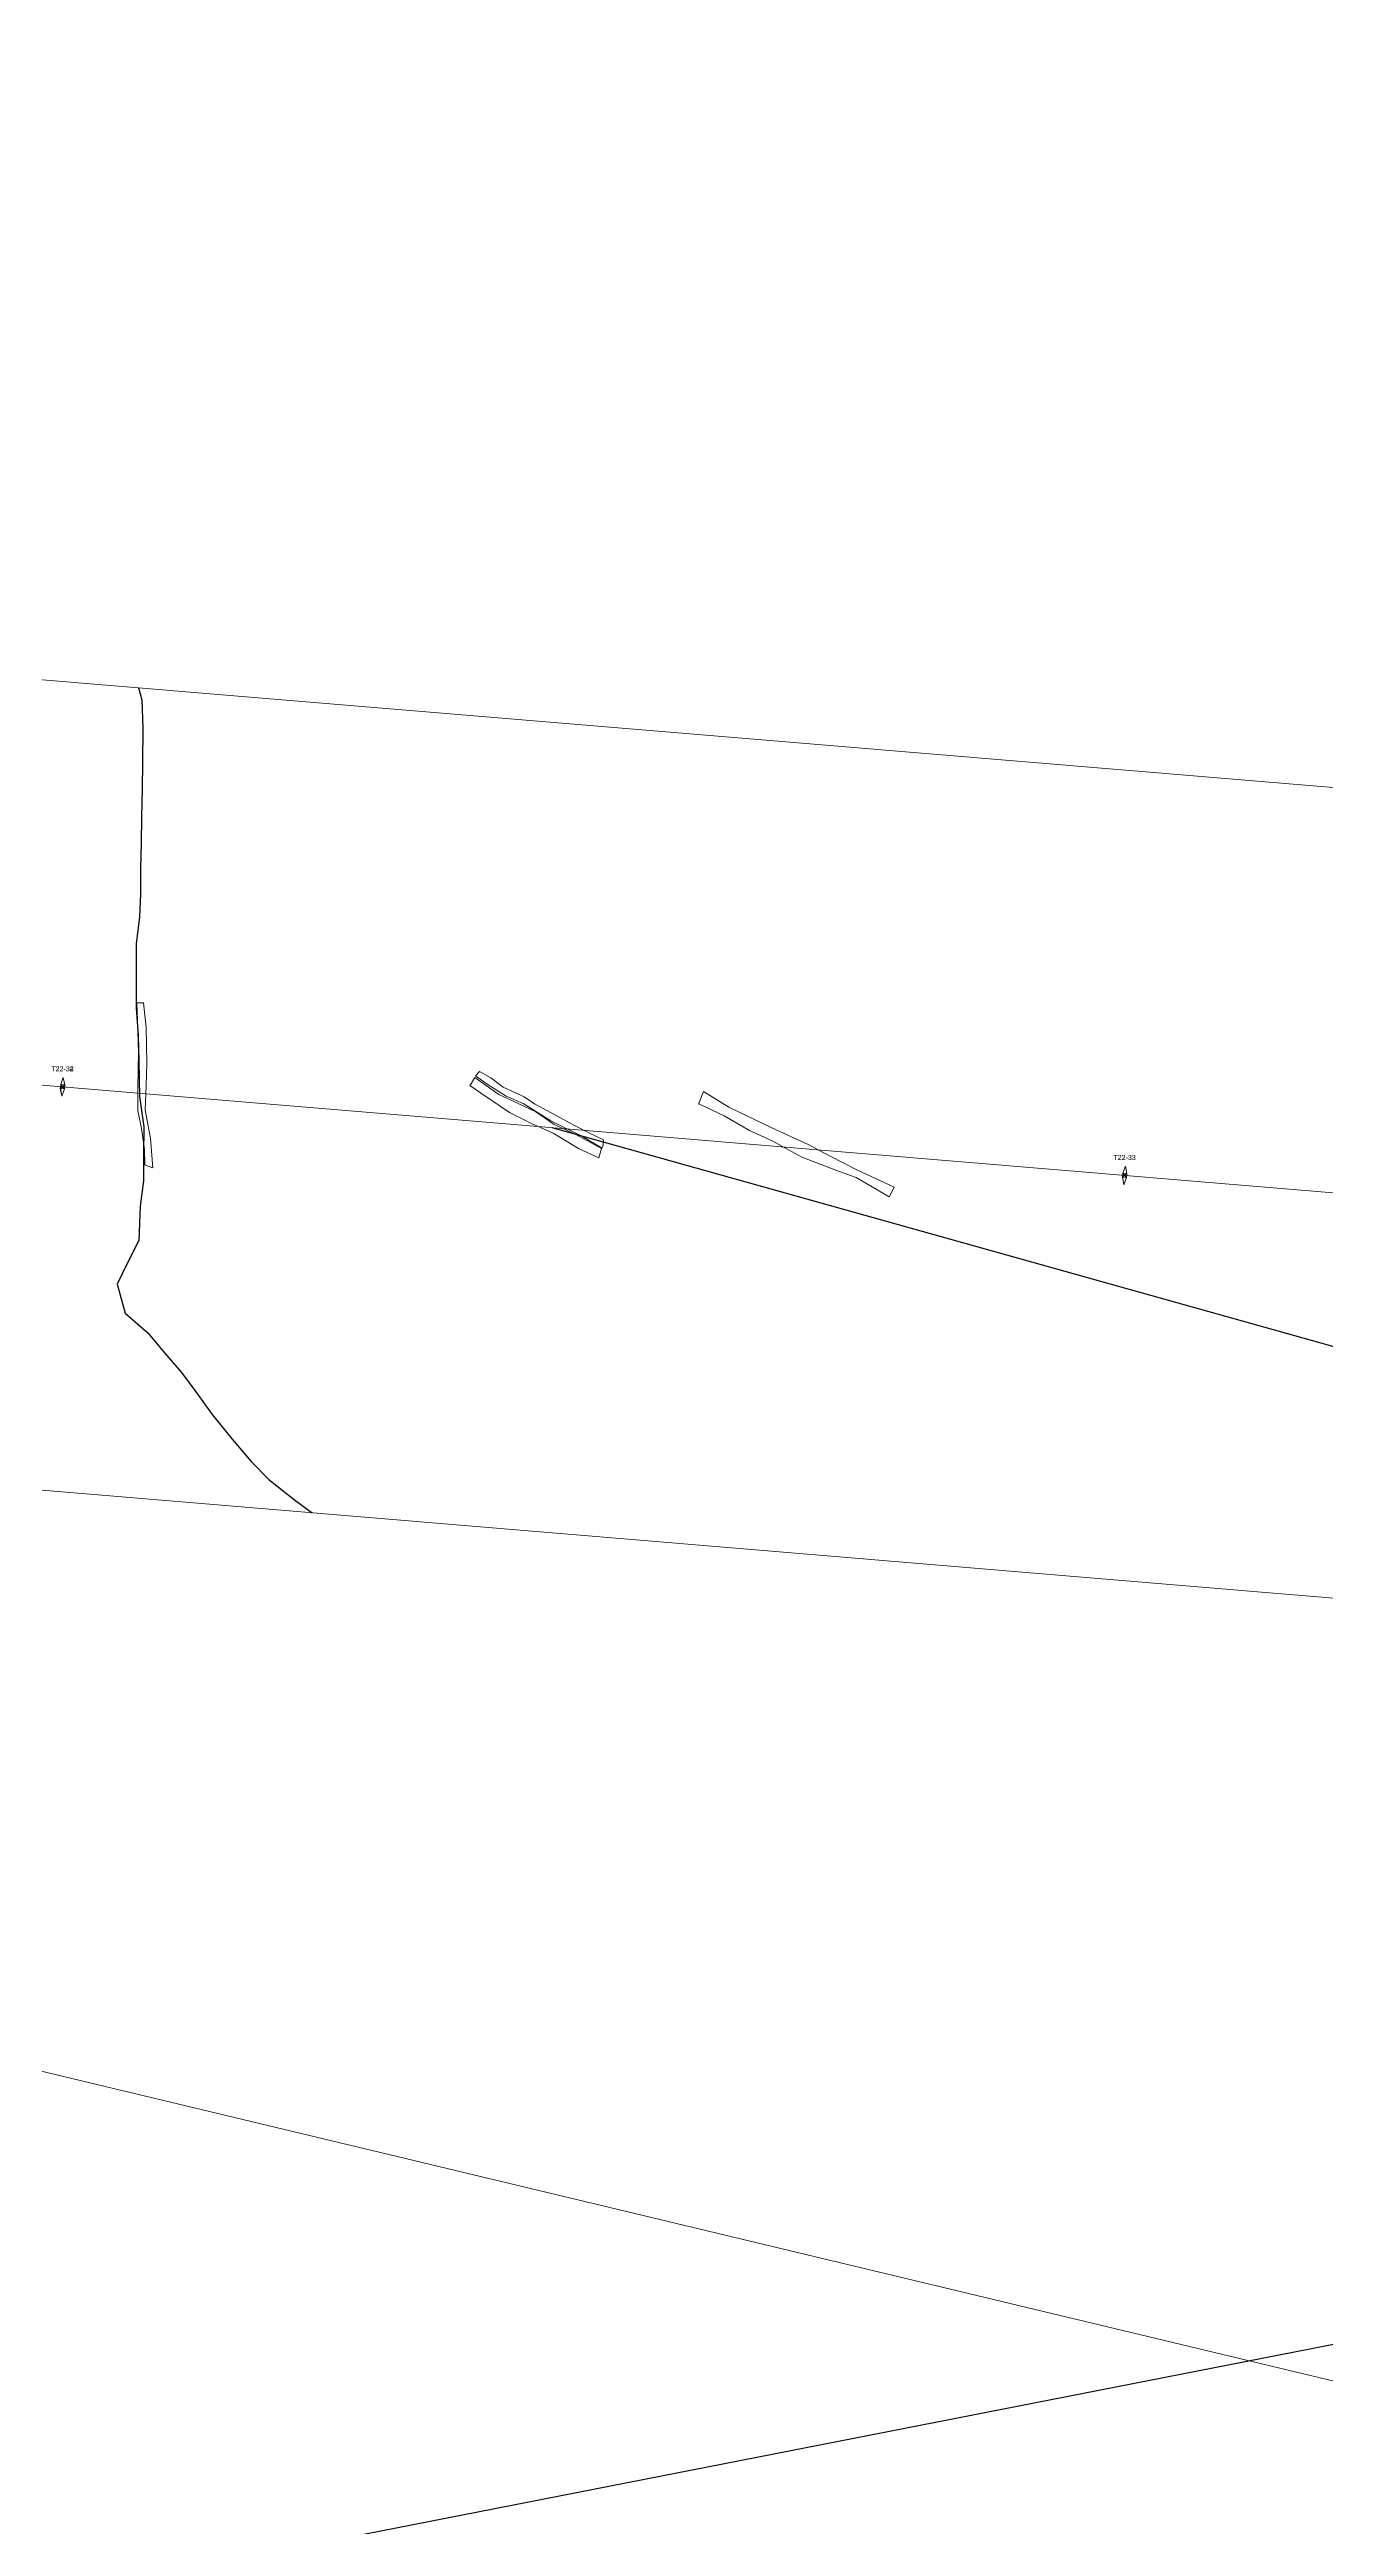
# Model space of a CAD drawing. Header units: metres. Extents: x -4 to 509425, y 7549 to 4732445.
# Drawn here: x 488471 to 489104, y 4716928 to 4718155 of the extents above; entities that cross this region are included whole.
import ezdxf

# ---------------------------------------------------------------- set-up
doc = ezdxf.new("R2010")
doc.units = ezdxf.units.M
doc.header["$LTSCALE"] = 0.01
doc.header["$MEASUREMENT"] = 0
doc.layers.get('0').update_dxf_attribs({"lineweight": 0})
for name, color, linetype in [('-- cruces', 6, 'Continuous'), ('-----caminos burgos', 2, 'Continuous'), ('Cruces no definidos proyecto', 3, 'Continuous')]:
    doc.layers.add(name, color=color, linetype=linetype)
for name, color, linetype, lineweight in [('Apoyos__ptw_', 7, 'Continuous', 0), ('Cañada real vía verde camino o similar__ptw_', 32, 'Continuous', 0), ('Cruces no defindos en pyp', 4, 'Continuous', 0), ('Denominación apoyos__ptw_', 7, 'Continuous', 0), ('LEAR TRAMOS AEREOS', 2, 'Continuous', 0)]:
    doc.layers.add(name, color=color, linetype=linetype, lineweight=lineweight)
doc.styles.get("Standard").update_dxf_attribs({"font": 'arial.ttf'})

# ---------------------------------------------------------------- blocks, each defined once
blk = doc.blocks.new('veintidos')
at = {"layer": 'Apoyos__ptw_', "linetype": 'Continuous', "flags": 128}
for points in [[(488478.1, 4717645.6), (488476.8, 4717642.1), (488478.8, 4717641.9), (488476.6, 4717640.1), (488478.6, 4717639.9), (488477.3, 4717636.4), (488476.6, 4717640.1), (488476.8, 4717642.1), (488478.6, 4717639.9), (488478.8, 4717641.9)], [(489004.4, 4717601.7), (489003.1, 4717598.2), (489005.1, 4717598), (489002.9, 4717596.2), (489004.9, 4717596), (489003.6, 4717592.5), (489002.9, 4717596.2), (489003.1, 4717598.2), (489004.9, 4717596), (489005.1, 4717598)]]:
    blk.add_lwpolyline(points, close=True, dxfattribs=at)
at = {"layer": 'Cañada real vía verde camino o similar__ptw_', "linetype": 'Continuous', "flags": 128}
for points in [[(488518.5, 4717602.3), (488518.4, 4717610), (488516.8, 4717620.3), (488515, 4717629.2), (488515.1, 4717640.5), (488515.3, 4717657.8), (488514.8, 4717673.9), (488514.6, 4717682.6), (488517.9, 4717682.6), (488519.1, 4717670.3), (488519.4, 4717652.7), (488519.2, 4717641.4), (488518.7, 4717629.5), (488521.3, 4717615.3), (488522.5, 4717600.8), (488518.4, 4717602.3), (488518.5, 4717602.3)], [(488518.5, 4717602.3), (488518.4, 4717610), (488516.8, 4717620.3), (488515, 4717629.2), (488515.1, 4717640.5), (488515.3, 4717657.8), (488514.8, 4717673.9), (488514.6, 4717682.6), (488517.9, 4717682.6), (488519.1, 4717670.3), (488519.4, 4717652.7), (488519.2, 4717641.4), (488518.7, 4717629.5), (488521.3, 4717615.3), (488522.5, 4717600.8), (488518.4, 4717602.3), (488518.5, 4717602.3)], [(488679.6, 4717641.6), (488679.8, 4717642), (488679.8, 4717642), (488679.8, 4717642), (488682, 4717645.6), (488682, 4717645.6), (488682, 4717645.6), (488682, 4717645.6), (488682, 4717645.6), (488682, 4717645.6), (488682, 4717645.6), (488682, 4717645.6), (488682, 4717645.6), (488682, 4717645.6), (488682, 4717645.6), (488682, 4717645.6), (488682, 4717645.6), (488682, 4717645.6), (488682, 4717645.6), (488682, 4717645.6), (488682, 4717645.6), (488682, 4717645.6), (488682, 4717645.6), (488682, 4717645.6), (488682, 4717645.6), (488682, 4717645.6), (488682, 4717645.6), (488682, 4717645.6), (488682, 4717645.6), (488682, 4717645.6), (488682, 4717645.6), (488682, 4717645.6), (488682, 4717645.6), (488682, 4717645.6), (488682, 4717645.6), (488682, 4717645.6), (488693.9, 4717637.2), (488703.5, 4717632.7), (488703.5, 4717632.7), (488712.2, 4717628.6), (488712.2, 4717628.6), (488712.2, 4717628.6), (488712.2, 4717628.6), (488721.4, 4717622.3), (488732.1, 4717617.3), (488732.1, 4717617.3), (488744.7, 4717610.4), (488744.7, 4717610.4), (488744.7, 4717610.4), (488744.7, 4717610.4), (488744.7, 4717610.4), (488744.7, 4717610.4), (488744.7, 4717610.4), (488744.7, 4717610.4), (488744.7, 4717610.4), (488744.7, 4717610.4), (488744.7, 4717610.4), (488744.7, 4717610.4), (488744.7, 4717610.4), (488744.7, 4717610.4), (488744.7, 4717610.4), (488744.7, 4717610.4), (488744.7, 4717610.4), (488744.7, 4717610.4), (488744.7, 4717610.4), (488744.7, 4717610.4), (488744.7, 4717610.4), (488744.7, 4717610.4), (488744.7, 4717610.4), (488744.7, 4717610.4), (488744.7, 4717610.4), (488744.7, 4717610.4), (488743.5, 4717605.8), (488743.5, 4717605.8), (488743.5, 4717605.8), (488743.5, 4717605.8), (488743.5, 4717605.8), (488743.5, 4717605.8), (488743.5, 4717605.8), (488743.5, 4717605.8), (488743.5, 4717605.8), (488743.5, 4717605.8), (488743.5, 4717605.8), (488743.5, 4717605.8), (488743.5, 4717605.8), (488743.5, 4717605.8), (488743.5, 4717605.8), (488743.5, 4717605.8), (488743.5, 4717605.8), (488743.5, 4717605.8), (488743.5, 4717605.8), (488743.5, 4717605.8), (488743.5, 4717605.8), (488743.5, 4717605.8), (488743.5, 4717605.8), (488743.5, 4717605.8), (488743.5, 4717605.8), (488743.5, 4717605.8), (488743.5, 4717605.8), (488743.5, 4717605.8), (488743.5, 4717605.8), (488743.5, 4717605.8), (488743.5, 4717605.8), (488743.5, 4717605.8), (488743.5, 4717605.8), (488743.5, 4717605.8), (488733.4, 4717610.4), (488733.4, 4717610.4), (488733.4, 4717610.4), (488720.8, 4717618), (488710.1, 4717622.8), (488710.1, 4717622.8), (488699.2, 4717628.3), (488699.2, 4717628.3), (488699.2, 4717628.3), (488699.2, 4717628.3), (488684.8, 4717638), (488684.8, 4717638), (488679.6, 4717641.6), (488679.6, 4717641.6), (488679.6, 4717641.6), (488679.6, 4717641.6), (488679.6, 4717641.6), (488679.6, 4717641.6), (488679.6, 4717641.6), (488679.6, 4717641.6), (488679.6, 4717641.6), (488679.6, 4717641.6), (488679.6, 4717641.6), (488679.6, 4717641.6), (488679.6, 4717641.6), (488679.6, 4717641.6), (488679.6, 4717641.6), (488679.6, 4717641.6), (488679.6, 4717641.6), (488679.6, 4717641.6), (488679.6, 4717641.6), (488679.6, 4717641.6), (488679.6, 4717641.6), (488679.6, 4717641.6), (488679.6, 4717641.6), (488679.6, 4717641.6), (488679.6, 4717641.6), (488679.6, 4717641.6), (488679.6, 4717641.6), (488679.6, 4717641.6)], [(488679.6, 4717641.6), (488679.8, 4717642), (488679.8, 4717642), (488679.8, 4717642), (488682, 4717645.6), (488682, 4717645.6), (488682, 4717645.6), (488682, 4717645.6), (488682, 4717645.6), (488682, 4717645.6), (488682, 4717645.6), (488682, 4717645.6), (488682, 4717645.6), (488682, 4717645.6), (488682, 4717645.6), (488682, 4717645.6), (488682, 4717645.6), (488682, 4717645.6), (488682, 4717645.6), (488682, 4717645.6), (488682, 4717645.6), (488682, 4717645.6), (488682, 4717645.6), (488682, 4717645.6), (488682, 4717645.6), (488682, 4717645.6), (488682, 4717645.6), (488682, 4717645.6), (488682, 4717645.6), (488682, 4717645.6), (488682, 4717645.6), (488682, 4717645.6), (488682, 4717645.6), (488682, 4717645.6), (488682, 4717645.6), (488682, 4717645.6), (488693.9, 4717637.2), (488703.5, 4717632.7), (488703.5, 4717632.7), (488712.2, 4717628.6), (488712.2, 4717628.6), (488712.2, 4717628.6), (488712.2, 4717628.6), (488721.4, 4717622.3), (488732.1, 4717617.3), (488732.1, 4717617.3), (488744.7, 4717610.4), (488744.7, 4717610.4), (488744.7, 4717610.4), (488744.7, 4717610.4), (488744.7, 4717610.4), (488744.7, 4717610.4), (488744.7, 4717610.4), (488744.7, 4717610.4), (488744.7, 4717610.4), (488744.7, 4717610.4), (488744.7, 4717610.4), (488744.7, 4717610.4), (488744.7, 4717610.4), (488744.7, 4717610.4), (488744.7, 4717610.4), (488744.7, 4717610.4), (488744.7, 4717610.4), (488744.7, 4717610.4), (488744.7, 4717610.4), (488744.7, 4717610.4), (488744.7, 4717610.4), (488744.7, 4717610.4), (488744.7, 4717610.4), (488744.7, 4717610.4), (488744.7, 4717610.4), (488744.7, 4717610.4), (488743.5, 4717605.8), (488743.5, 4717605.8), (488743.5, 4717605.8), (488743.5, 4717605.8), (488743.5, 4717605.8), (488743.5, 4717605.8), (488743.5, 4717605.8), (488743.5, 4717605.8), (488743.5, 4717605.8), (488743.5, 4717605.8), (488743.5, 4717605.8), (488743.5, 4717605.8), (488743.5, 4717605.8), (488743.5, 4717605.8), (488743.5, 4717605.8), (488743.5, 4717605.8), (488743.5, 4717605.8), (488743.5, 4717605.8), (488743.5, 4717605.8), (488743.5, 4717605.8), (488743.5, 4717605.8), (488743.5, 4717605.8), (488743.5, 4717605.8), (488743.5, 4717605.8), (488743.5, 4717605.8), (488743.5, 4717605.8), (488743.5, 4717605.8), (488743.5, 4717605.8), (488743.5, 4717605.8), (488743.5, 4717605.8), (488743.5, 4717605.8), (488743.5, 4717605.8), (488743.5, 4717605.8), (488743.5, 4717605.8), (488733.4, 4717610.4), (488733.4, 4717610.4), (488733.4, 4717610.4), (488720.8, 4717618), (488710.1, 4717622.8), (488710.1, 4717622.8), (488699.2, 4717628.3), (488699.2, 4717628.3), (488699.2, 4717628.3), (488699.2, 4717628.3), (488684.8, 4717638), (488684.8, 4717638), (488679.6, 4717641.6), (488679.6, 4717641.6), (488679.6, 4717641.6), (488679.6, 4717641.6), (488679.6, 4717641.6), (488679.6, 4717641.6), (488679.6, 4717641.6), (488679.6, 4717641.6), (488679.6, 4717641.6), (488679.6, 4717641.6), (488679.6, 4717641.6), (488679.6, 4717641.6), (488679.6, 4717641.6), (488679.6, 4717641.6), (488679.6, 4717641.6), (488679.6, 4717641.6), (488679.6, 4717641.6), (488679.6, 4717641.6), (488679.6, 4717641.6), (488679.6, 4717641.6), (488679.6, 4717641.6), (488679.6, 4717641.6), (488679.6, 4717641.6), (488679.6, 4717641.6), (488679.6, 4717641.6), (488679.6, 4717641.6), (488679.6, 4717641.6), (488679.6, 4717641.6)], [(488745.1, 4717610.6), (488735.1, 4717616.6), (488719.7, 4717624.1), (488705.9, 4717632.7), (488697.6, 4717636.3), (488688.2, 4717642.3), (488682.4, 4717646.4), (488684.4, 4717648.6), (488689.9, 4717645.4), (488696.1, 4717640.8), (488706.5, 4717636), (488711.5, 4717632.5), (488717.7, 4717629.3), (488722.3, 4717626.7), (488731.7, 4717621.7), (488738.2, 4717618.3), (488745.8, 4717614.7), (488745.4, 4717611.3), (488745.1, 4717610.6)], [(488745.1, 4717610.6), (488735.1, 4717616.6), (488719.7, 4717624.1), (488705.9, 4717632.7), (488697.6, 4717636.3), (488688.2, 4717642.3), (488682.4, 4717646.4), (488684.4, 4717648.6), (488689.9, 4717645.4), (488696.1, 4717640.8), (488706.5, 4717636), (488711.5, 4717632.5), (488717.7, 4717629.3), (488722.3, 4717626.7), (488731.7, 4717621.7), (488738.2, 4717618.3), (488745.8, 4717614.7), (488745.4, 4717611.3), (488745.1, 4717610.6)], [(488793, 4717632.5), (488792.9, 4717632.3), (488792.9, 4717632.3), (488792.9, 4717632.3), (488792.9, 4717632.3), (488792.9, 4717632.3), (488792.9, 4717632.3), (488792.9, 4717632.3), (488792.9, 4717632.3), (488792.9, 4717632.3), (488792.9, 4717632.3), (488792.9, 4717632.3), (488792.9, 4717632.3), (488792.9, 4717632.3), (488792.9, 4717632.3), (488792.9, 4717632.3), (488792.9, 4717632.3), (488792.9, 4717632.3), (488792.9, 4717632.3), (488792.9, 4717632.3), (488792.9, 4717632.3), (488792.9, 4717632.3), (488792.9, 4717632.3), (488792.9, 4717632.3), (488792.9, 4717632.3), (488792.9, 4717632.3), (488792.9, 4717632.3), (488792.9, 4717632.3), (488792.9, 4717632.3), (488792.9, 4717632.3), (488792.9, 4717632.3), (488792.9, 4717632.3), (488792.9, 4717632.3), (488792.9, 4717632.3), (488792.9, 4717632.3), (488792.9, 4717632.3), (488792.9, 4717632.3), (488792.9, 4717632.3), (488792.9, 4717632.3), (488792.9, 4717632.3), (488792.9, 4717632.3), (488792.9, 4717632.3), (488792.9, 4717632.3), (488792.9, 4717632.3), (488792.9, 4717632.3), (488792.9, 4717632.3), (488792.9, 4717632.3), (488792.9, 4717632.3), (488792.9, 4717632.3), (488792.9, 4717632.3), (488792.9, 4717632.3), (488792.9, 4717632.3), (488792.9, 4717632.3), (488792.9, 4717632.3), (488795.4, 4717638.6), (488795.4, 4717638.6), (488795.4, 4717638.6), (488795.4, 4717638.6), (488795.4, 4717638.6), (488795.4, 4717638.6), (488795.4, 4717638.6), (488795.4, 4717638.6), (488795.4, 4717638.6), (488795.4, 4717638.6), (488795.4, 4717638.6), (488795.4, 4717638.6), (488795.4, 4717638.6), (488795.4, 4717638.6), (488795.4, 4717638.6), (488795.4, 4717638.6), (488795.4, 4717638.6), (488795.4, 4717638.6), (488795.4, 4717638.6), (488795.4, 4717638.6), (488795.4, 4717638.6), (488795.4, 4717638.6), (488795.4, 4717638.6), (488795.4, 4717638.6), (488795.4, 4717638.6), (488795.4, 4717638.6), (488795.4, 4717638.6), (488795.4, 4717638.6), (488795.4, 4717638.6), (488795.4, 4717638.6), (488795.4, 4717638.6), (488795.4, 4717638.6), (488795.4, 4717638.6), (488795.4, 4717638.6), (488807.9, 4717630.9), (488829.2, 4717620.6), (488847.2, 4717612.4), (488847.2, 4717612.4), (488857.8, 4717606.8), (488871.3, 4717599.9), (488889.8, 4717591.2), (488889.8, 4717591.2), (488889.8, 4717591.2), (488889.8, 4717591.2), (488889.8, 4717591.2), (488889.8, 4717591.2), (488889.8, 4717591.2), (488889.8, 4717591.2), (488889.8, 4717591.2), (488889.8, 4717591.2), (488889.8, 4717591.2), (488889.8, 4717591.2), (488889.8, 4717591.2), (488889.8, 4717591.2), (488889.8, 4717591.2), (488889.8, 4717591.2), (488889.8, 4717591.2), (488889.8, 4717591.2), (488889.8, 4717591.2), (488889.8, 4717591.2), (488889.8, 4717591.2), (488889.8, 4717591.2), (488889.8, 4717591.2), (488889.8, 4717591.2), (488889.8, 4717591.2), (488889.8, 4717591.2), (488889.8, 4717591.2), (488889.8, 4717591.2), (488889.8, 4717591.2), (488889.8, 4717591.2), (488889.8, 4717591.2), (488887.4, 4717586.4), (488887.4, 4717586.4), (488887.4, 4717586.4), (488887.4, 4717586.4), (488887.4, 4717586.4), (488887.4, 4717586.4), (488887.4, 4717586.4), (488887.4, 4717586.4), (488887.4, 4717586.4), (488887.4, 4717586.4), (488887.4, 4717586.4), (488887.4, 4717586.4), (488887.4, 4717586.4), (488887.4, 4717586.4), (488887.4, 4717586.4), (488887.4, 4717586.4), (488887.4, 4717586.4), (488887.4, 4717586.4), (488887.4, 4717586.4), (488887.4, 4717586.4), (488887.4, 4717586.4), (488887.4, 4717586.4), (488887.4, 4717586.4), (488887.4, 4717586.4), (488887.4, 4717586.4), (488887.4, 4717586.4), (488887.4, 4717586.4), (488887.4, 4717586.4), (488887.4, 4717586.4), (488887.4, 4717586.4), (488887.4, 4717586.4), (488887.4, 4717586.4), (488871, 4717596.1), (488862.2, 4717599.2), (488862.2, 4717599.2), (488844.1, 4717606.1), (488844.1, 4717606.1), (488844.1, 4717606.1), (488844.1, 4717606.1), (488829.7, 4717614), (488818.2, 4717619.4), (488818.2, 4717619.4), (488805.5, 4717626.6), (488793, 4717632.5)], [(488793, 4717632.5), (488792.9, 4717632.3), (488792.9, 4717632.3), (488792.9, 4717632.3), (488792.9, 4717632.3), (488792.9, 4717632.3), (488792.9, 4717632.3), (488792.9, 4717632.3), (488792.9, 4717632.3), (488792.9, 4717632.3), (488792.9, 4717632.3), (488792.9, 4717632.3), (488792.9, 4717632.3), (488792.9, 4717632.3), (488792.9, 4717632.3), (488792.9, 4717632.3), (488792.9, 4717632.3), (488792.9, 4717632.3), (488792.9, 4717632.3), (488792.9, 4717632.3), (488792.9, 4717632.3), (488792.9, 4717632.3), (488792.9, 4717632.3), (488792.9, 4717632.3), (488792.9, 4717632.3), (488792.9, 4717632.3), (488792.9, 4717632.3), (488792.9, 4717632.3), (488792.9, 4717632.3), (488792.9, 4717632.3), (488792.9, 4717632.3), (488792.9, 4717632.3), (488792.9, 4717632.3), (488792.9, 4717632.3), (488792.9, 4717632.3), (488792.9, 4717632.3), (488792.9, 4717632.3), (488792.9, 4717632.3), (488792.9, 4717632.3), (488792.9, 4717632.3), (488792.9, 4717632.3), (488792.9, 4717632.3), (488792.9, 4717632.3), (488792.9, 4717632.3), (488792.9, 4717632.3), (488792.9, 4717632.3), (488792.9, 4717632.3), (488792.9, 4717632.3), (488792.9, 4717632.3), (488792.9, 4717632.3), (488792.9, 4717632.3), (488792.9, 4717632.3), (488792.9, 4717632.3), (488792.9, 4717632.3), (488795.4, 4717638.6), (488795.4, 4717638.6), (488795.4, 4717638.6), (488795.4, 4717638.6), (488795.4, 4717638.6), (488795.4, 4717638.6), (488795.4, 4717638.6), (488795.4, 4717638.6), (488795.4, 4717638.6), (488795.4, 4717638.6), (488795.4, 4717638.6), (488795.4, 4717638.6), (488795.4, 4717638.6), (488795.4, 4717638.6), (488795.4, 4717638.6), (488795.4, 4717638.6), (488795.4, 4717638.6), (488795.4, 4717638.6), (488795.4, 4717638.6), (488795.4, 4717638.6), (488795.4, 4717638.6), (488795.4, 4717638.6), (488795.4, 4717638.6), (488795.4, 4717638.6), (488795.4, 4717638.6), (488795.4, 4717638.6), (488795.4, 4717638.6), (488795.4, 4717638.6), (488795.4, 4717638.6), (488795.4, 4717638.6), (488795.4, 4717638.6), (488795.4, 4717638.6), (488795.4, 4717638.6), (488795.4, 4717638.6), (488807.9, 4717630.9), (488829.2, 4717620.6), (488847.2, 4717612.4), (488847.2, 4717612.4), (488857.8, 4717606.8), (488871.3, 4717599.9), (488889.8, 4717591.2), (488889.8, 4717591.2), (488889.8, 4717591.2), (488889.8, 4717591.2), (488889.8, 4717591.2), (488889.8, 4717591.2), (488889.8, 4717591.2), (488889.8, 4717591.2), (488889.8, 4717591.2), (488889.8, 4717591.2), (488889.8, 4717591.2), (488889.8, 4717591.2), (488889.8, 4717591.2), (488889.8, 4717591.2), (488889.8, 4717591.2), (488889.8, 4717591.2), (488889.8, 4717591.2), (488889.8, 4717591.2), (488889.8, 4717591.2), (488889.8, 4717591.2), (488889.8, 4717591.2), (488889.8, 4717591.2), (488889.8, 4717591.2), (488889.8, 4717591.2), (488889.8, 4717591.2), (488889.8, 4717591.2), (488889.8, 4717591.2), (488889.8, 4717591.2), (488889.8, 4717591.2), (488889.8, 4717591.2), (488889.8, 4717591.2), (488887.4, 4717586.4), (488887.4, 4717586.4), (488887.4, 4717586.4), (488887.4, 4717586.4), (488887.4, 4717586.4), (488887.4, 4717586.4), (488887.4, 4717586.4), (488887.4, 4717586.4), (488887.4, 4717586.4), (488887.4, 4717586.4), (488887.4, 4717586.4), (488887.4, 4717586.4), (488887.4, 4717586.4), (488887.4, 4717586.4), (488887.4, 4717586.4), (488887.4, 4717586.4), (488887.4, 4717586.4), (488887.4, 4717586.4), (488887.4, 4717586.4), (488887.4, 4717586.4), (488887.4, 4717586.4), (488887.4, 4717586.4), (488887.4, 4717586.4), (488887.4, 4717586.4), (488887.4, 4717586.4), (488887.4, 4717586.4), (488887.4, 4717586.4), (488887.4, 4717586.4), (488887.4, 4717586.4), (488887.4, 4717586.4), (488887.4, 4717586.4), (488887.4, 4717586.4), (488871, 4717596.1), (488862.2, 4717599.2), (488862.2, 4717599.2), (488844.1, 4717606.1), (488844.1, 4717606.1), (488844.1, 4717606.1), (488844.1, 4717606.1), (488829.7, 4717614), (488818.2, 4717619.4), (488818.2, 4717619.4), (488805.5, 4717626.6), (488793, 4717632.5)]]:
    blk.add_lwpolyline(points, dxfattribs=at)
at = {"layer": 'Denominación apoyos__ptw_', "linetype": 'Continuous', "char_height": 2.5, "attachment_point": 8, "line_spacing_factor": 0.5}
for s, insert in [('T22-32', (488477.7, 4717648.6)), ('T22-33', (489004, 4717604.7))]:
    blk.add_mtext(s, dxfattribs=dict(at, insert=insert))

msp = doc.modelspace()

# ---------------------------------------------------------------- linework, layer by layer
at = {"layer": '-- cruces'}
msp.add_lwpolyline([(483656.884, 4718015.445), (483223.023, 4715866.265), (492969.325, 4717774.217)], dxfattribs=at)
at = {"layer": '-----caminos burgos'}
msp.add_polyline3d([(488515.418, 4717838.545, 698.53), (488517, 4717832.7, 699.207), (488517.5, 4717818.5, 700.316), (488517.3, 4717801.7, 703.341), (488517.1, 4717788.4, 704.757), (488516.8, 4717774.5, 707.131), (488516.7, 4717761.799, 709.712), (488516.4, 4717749.1, 711.744), (488516.3, 4717736.599, 714.926), (488515.89, 4717725.177, 716.947), (488514.14, 4717711.872, 720.416), (488514.14, 4717696.118, 723.615), (488514.14, 4717680.013, 726.639), (488515.19, 4717666.359, 729.912), (488515.54, 4717653.755, 732.282), (488515.89, 4717636.249, 736.88), (488518, 4717621.099, 740.416), (488517.9, 4717607.199, 743.564), (488517.8, 4717594.4, 745.567), (488516.2, 4717581.799, 748.715), (488515.5, 4717564.9, 750.691), (488509.8, 4717553.5, 751.825), (488504.7, 4717543.149, 752.408), (488508.7, 4717528.799, 752.827), (488519.9, 4717519.099, 752.552), (488528.2, 4717509.2, 752.551), (488532.5, 4717504.2, 752.653), (488536.7, 4717499.499, 752.723), (488544.3, 4717489.3, 753.467), (488551.9, 4717478.7, 754.476), (488561.8, 4717466.5, 756.484), (488571.1, 4717455.399, 758.435), (488579.9, 4717446.499, 759.086), (488592.7, 4717436.399, 759.546), (488601.454, 4717429.975, 759.796)], dxfattribs=at)
at = {"color": 5}
for points in [[(490840.266, 4717243.146), (484895.504, 4717739.237), (483607.637, 4717664), (483465.041, 4717952.185), (479025.126, 4718116.267), (478713.772, 4718728.814), (478509.323, 4719542.064), (477889.601, 4719719.27), (475567.498, 4719734.471), (475570.116, 4720134.463), (477885.142, 4720119.308), (481205.446, 4721268.321)], [(481205.446, 4721268.321), (481336.779, 4720890.497), (478580.819, 4719937.652), (478841.025, 4719863.247), (479090.734, 4718869.963), (479275.072, 4718507.303), (483717.896, 4718343.114), (483848.697, 4718078.765), (484900.497, 4718140.211), (490826.186, 4717645.711)]]:
    msp.add_lwpolyline(points, dxfattribs=at)
at = {"layer": 'Apoyos__ptw_', "color": 2, "linetype": 'Continuous', "flags": 128}
for points in [[(488477.324, 4717636.413), (488478.62, 4717639.917), (488476.627, 4717640.084), (488478.786, 4717641.91), (488476.793, 4717642.077), (488478.089, 4717645.581), (488478.786, 4717641.91), (488478.62, 4717639.917), (488476.793, 4717642.077), (488476.627, 4717640.084)], [(489003.624, 4717592.493), (489004.92, 4717595.998), (489002.927, 4717596.164), (489005.086, 4717597.991), (489003.093, 4717598.157), (489004.389, 4717601.661), (489005.086, 4717597.991), (489004.92, 4717595.998), (489003.093, 4717598.157), (489002.927, 4717596.164)]]:
    msp.add_lwpolyline(points, close=True, dxfattribs=at)
at = {"layer": 'Cruces no defindos en pyp'}
msp.add_lwpolyline([(485338.484, 4717902.965), (497932.468, 4714885.471)], dxfattribs=at)
at = {"layer": 'Cruces no definidos proyecto'}
msp.add_lwpolyline([(488720.189, 4717620.762), (504279.564, 4713269.168)], dxfattribs=at)
at = {"layer": 'LEAR TRAMOS AEREOS'}
msp.add_lwpolyline([(481062.712, 4718241.102), (483591.469, 4718147.65), (483728.167, 4717871.383), (484898.001, 4717939.724), (490833.226, 4717444.429), (493287.568, 4717823.35), (496577.774, 4717009.194), (499139.875, 4717905.754), (500649.776, 4718244.084)], dxfattribs=at)

# ---------------------------------------------------------------- block references
msp.add_blockref('veintidos', (0, 0))

# ---------------------------------------------------------------- texts
at = {"layer": 'Denominación apoyos__ptw_', "color": 2, "linetype": 'Continuous', "char_height": 2.5, "attachment_point": 8, "line_spacing_factor": 0.5}
for s, insert in [('T22-34', (488477.706, 4717648.597)), ('T22-33', (489004.006, 4717604.677))]:
    msp.add_mtext(s, dxfattribs=dict(at, insert=insert))

doc.saveas('drawing.dxf')
